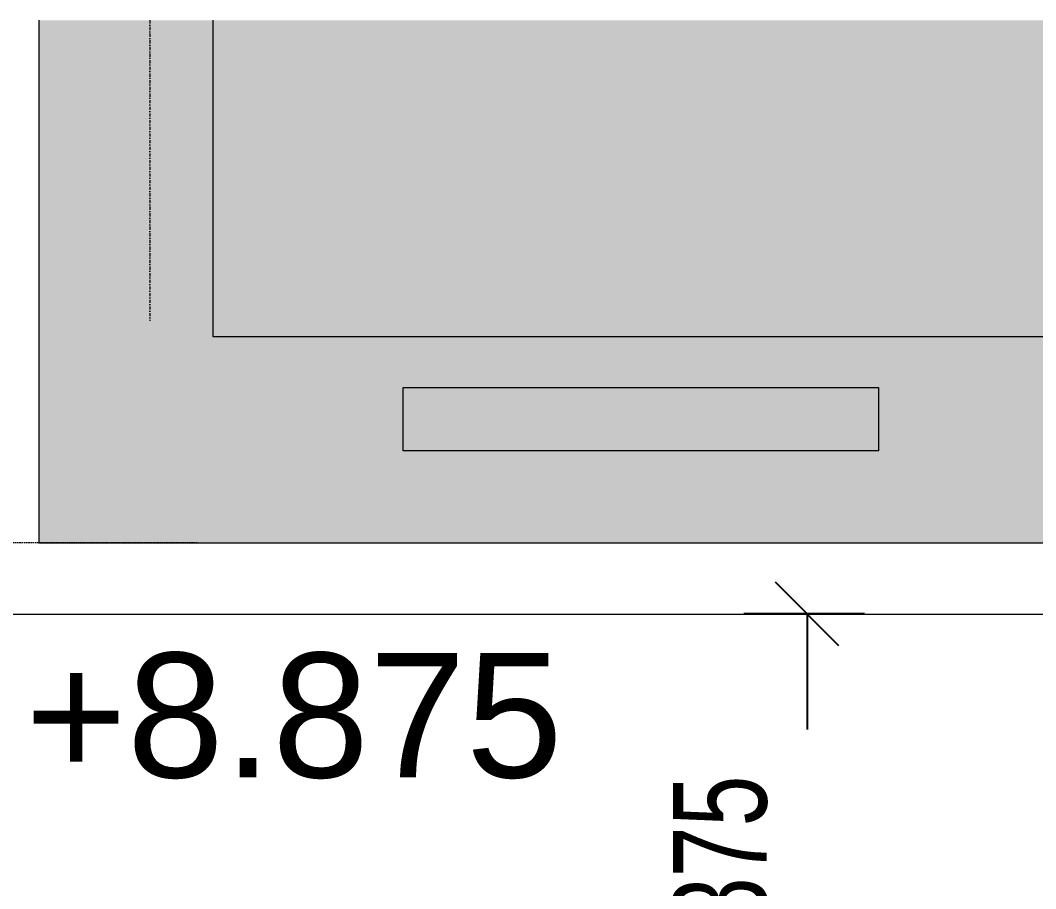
# Model space of a CAD drawing. Header units: millimetres. Extents: x 10569 to 232243, y -25347 to 80743.
# Drawn here: x 138810 to 142014, y 30516 to 33256 of the extents above; entities that cross this region are included whole.
import ezdxf

# ---------------------------------------------------------------- set-up
doc = ezdxf.new("R2010")
doc.units = ezdxf.units.MM
doc.linetypes.add('Dash dot', pattern=[21, 10, -5, 1, -5])
doc.linetypes.add('Hidden', pattern=[7.14375, 4.7625, -2.38125])
for name, color, linetype, lineweight in [('A-ANNO-DIMS', 211, 'Continuous', 5), ('A-ANNO-NOTE', 131, 'Continuous', 25), ('A-DETL', 90, 'Continuous', 9), ('A-DETL-GENF', 92, 'Continuous', 20), ('A-DETL-HDLN', 90, 'Hidden', 9), ('A-DETL-THIN', 151, 'Continuous', 9), ('A-WALL', 113, 'Continuous', 20)]:
    doc.layers.add(name, color=color, linetype=linetype, lineweight=lineweight)
doc.styles.add('Arial_1', font='arial.ttf', dxfattribs={"height": 393.413174})
doc.styles.add('Arial_2', font='arial.ttf', dxfattribs={"width": 0.7, "height": 295.05988})
doc.dimstyles.new('Linear_-_1_5mm_Arial_1', dxfattribs={"dimscale": 304.8, "dimtxt": 300, "dimasz": 0.656168, "dimexe": 0.656168, "dimexo": 0.0625, "dimgap": 0.328084, "dimtad": 1, "dimdec": 0, "dimzin": 0, "dimdsep": 46, "dimtxsty": 'Arial_2', "dimblk1": 'OBLIQUE', "dimblk2": 'OBLIQUE', "dimsah": 1, "dimcen": 0.09, "dimadec": 0, "dimazin": 0, "dimtfac": 1, "dimtdec": 4, "dimtix": 1, "dimtmove": 2, "dimatfit": 3, "dimfxl": 0.656168, "dimfxlon": 1, "dimtvp": 1, "dimtolj": 1, "dimtzin": 0, "dimarcsym": 2})

# ---------------------------------------------------------------- blocks, each defined once
blk = doc.blocks.new('_Oblique')
at = {"color": 0, "linetype": 'ByBlock', "lineweight": -2}
blk.add_line((-0.5, -0.5), (0.5, 0.5), dxfattribs=at)
blk = doc.blocks.new('DIMBLOCK248-Copy _5_ of G_F')
at = {"layer": 'A-ANNO-DIMS', "color": 0, "lineweight": -2, "transparency": 16777216}
for p, q in [((141474.1, 31382.5), (141093.2, 31382.5)), ((141293.2, 31382.5), (141293.2, 31018.3)), ((141293.2, 29007.5), (141293.2, 30196.4)), ((141474.1, 29007.5), (141093.2, 29007.5))]:
    blk.add_line(p, q, dxfattribs=at)
at = {"layer": 'Defpoints', "color": 0, "transparency": 16777216}
for p in [(141493.2, 31382.5), (141293.2, 29007.5), (141493.2, 29007.5)]:
    blk.add_point(p, dxfattribs=at)
at = {"layer": 'A-ANNO-DIMS', "color": 0, "lineweight": -2, "transparency": 16777216, "xscale": 200, "yscale": 200, "zscale": 200}
for p, rotation in [((141293.2, 31382.5), 90), ((141293.2, 29007.5), 270)]:
    blk.add_blockref('_Oblique', p, dxfattribs=dict(at, rotation=rotation))
at = {"layer": 'A-ANNO-DIMS', "color": 0, "transparency": 16777216, "insert": (140870, 30230.7), "char_height": 295.06, "width": 753.231, "attachment_point": 1, "rotation": 90, "line_spacing_factor": 0.938532, "style": 'Arial_2'}
blk.add_mtext('\\A1;2375', dxfattribs=at)

msp = doc.modelspace()

# ---------------------------------------------------------------- hatches: boundary and pattern name
at = {"layer": 'A-DETL-GENF'}
msp.add_hatch(color=7, dxfattribs=at).paths.add_polyline_path([(141611.51301, 31607.48546), (142118.30221, 31607.48546), (142118.30221, 33256.07351), (138868.30221, 33256.07351), (138868.30221, 31607.48546), (141489.01852, 31607.48546)], flags=0)

# ---------------------------------------------------------------- linework, layer by layer
at = {"layer": 'A-DETL', "linetype": 'Dash dot'}
msp.add_line((139218.30221, 33256.07351), (139218.30221, 32307.48546), dxfattribs=at)
at = {"layer": 'A-DETL-HDLN'}
msp.add_line((139368.30221, 31607.48546), (136643.30221, 31607.48546), dxfattribs=at)
at = {"layer": 'A-DETL-THIN'}
for p, q in [((138868.30221, 33256.07351), (138868.30221, 31607.48546)), ((139418.30221, 32257.48547), (139418.30221, 33256.07351)), ((142118.30221, 32257.48547), (139418.30221, 32257.48547)), ((140018.30221, 31897.48547), (140018.30221, 32097.48547)), ((140018.30221, 32097.48547), (141518.30221, 32097.48547)), ((141518.30221, 32097.48547), (141518.30221, 31897.48547)), ((141518.30221, 31897.48547), (140018.30221, 31897.48547)), ((138868.30221, 31607.48546), (142118.30221, 31607.48546))]:
    msp.add_line(p, q, dxfattribs=at)
at = {"layer": 'A-WALL'}
msp.add_line((138643.30221, 31382.48546), (142118.30221, 31382.48546), dxfattribs=at)

# ---------------------------------------------------------------- texts
at = {"layer": 'A-ANNO-NOTE', "lineweight": 5, "insert": (138825.64124, 31259.92613), "char_height": 393.413174, "width": 2020.8, "attachment_point": 1, "line_spacing_factor": 0.938532, "style": 'Arial_1'}
msp.add_mtext('+8.875', dxfattribs=at)

# ---------------------------------------------------------------- dimensions: what is measured, and where the dimension line sits
at = {"layer": 'A-ANNO-DIMS'}
dim = msp.add_linear_dim(base=(141293.18193, 29007.48546), p1=(141493.18193, 31382.48546), p2=(141493.18193, 29007.48546), angle=90, dimstyle='Linear_-_1_5mm_Arial_1', override={"dimpost": '<>', "dimfxl": 2375}, dxfattribs=at)
dim.commit()
dim.dimension.update_dxf_attribs({"geometry": 'DIMBLOCK248-Copy _5_ of G_F', "text_midpoint": (141066.69467, 30607.35119), "dimtype": 160, "text_rotation": 90})

doc.saveas('drawing.dxf')
